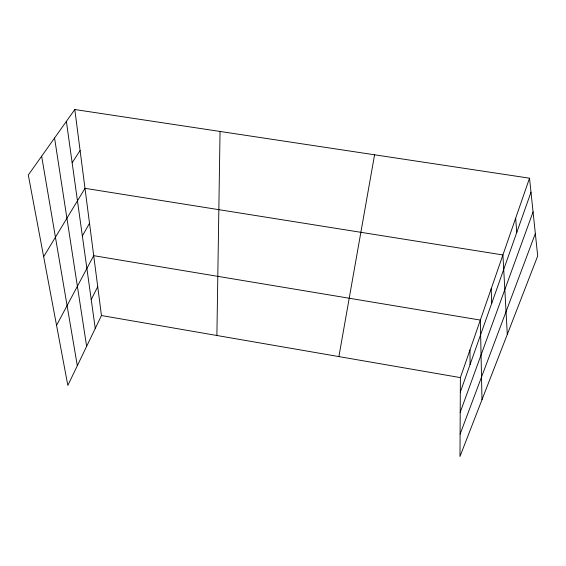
<?xml version="1.0" encoding="UTF-8"?>
<svg xmlns="http://www.w3.org/2000/svg" width="566" height="566" viewBox="0 0 566 566"><rect width="100%" height="100%" fill="white"/><g stroke="black" fill="none" stroke-linecap="round" stroke-linejoin="round"><path stroke-width="0.85" d="M529.528 178.191L460.391 377.607L459.981 456.479L537.7 255.981L529.528 178.191L74.797 109.521L28.3 175.014L67.842 385.432L101.456 315.538L74.797 109.521M216.891 335.504L220.047 131.454M338.892 356.601L374.572 154.794M460.314 392.132L531 192.214M460.208 412.324L533.073 211.917M460.094 434.172L535.344 233.56M91.218 299.563L97.727 286.693M56.55 325.337L93.708 255.676L480.336 320.08L481.984 399.716M82.353 235.944L89.52 223.273M43.653 256.709L84.999 188.329L502.919 254.955L507.299 334.414M72.144 162.746L80.103 150.535M101.456 315.538L460.391 377.607M41.643 156.216L77.323 365.714M54.569 138.012L86.633 346.364M66.378 121.386L95.251 328.45M515.654 218.214L516.758 232.485M491.182 288.801L491.713 303.334M469.985 349.922L470.084 364.497"/></g></svg>
